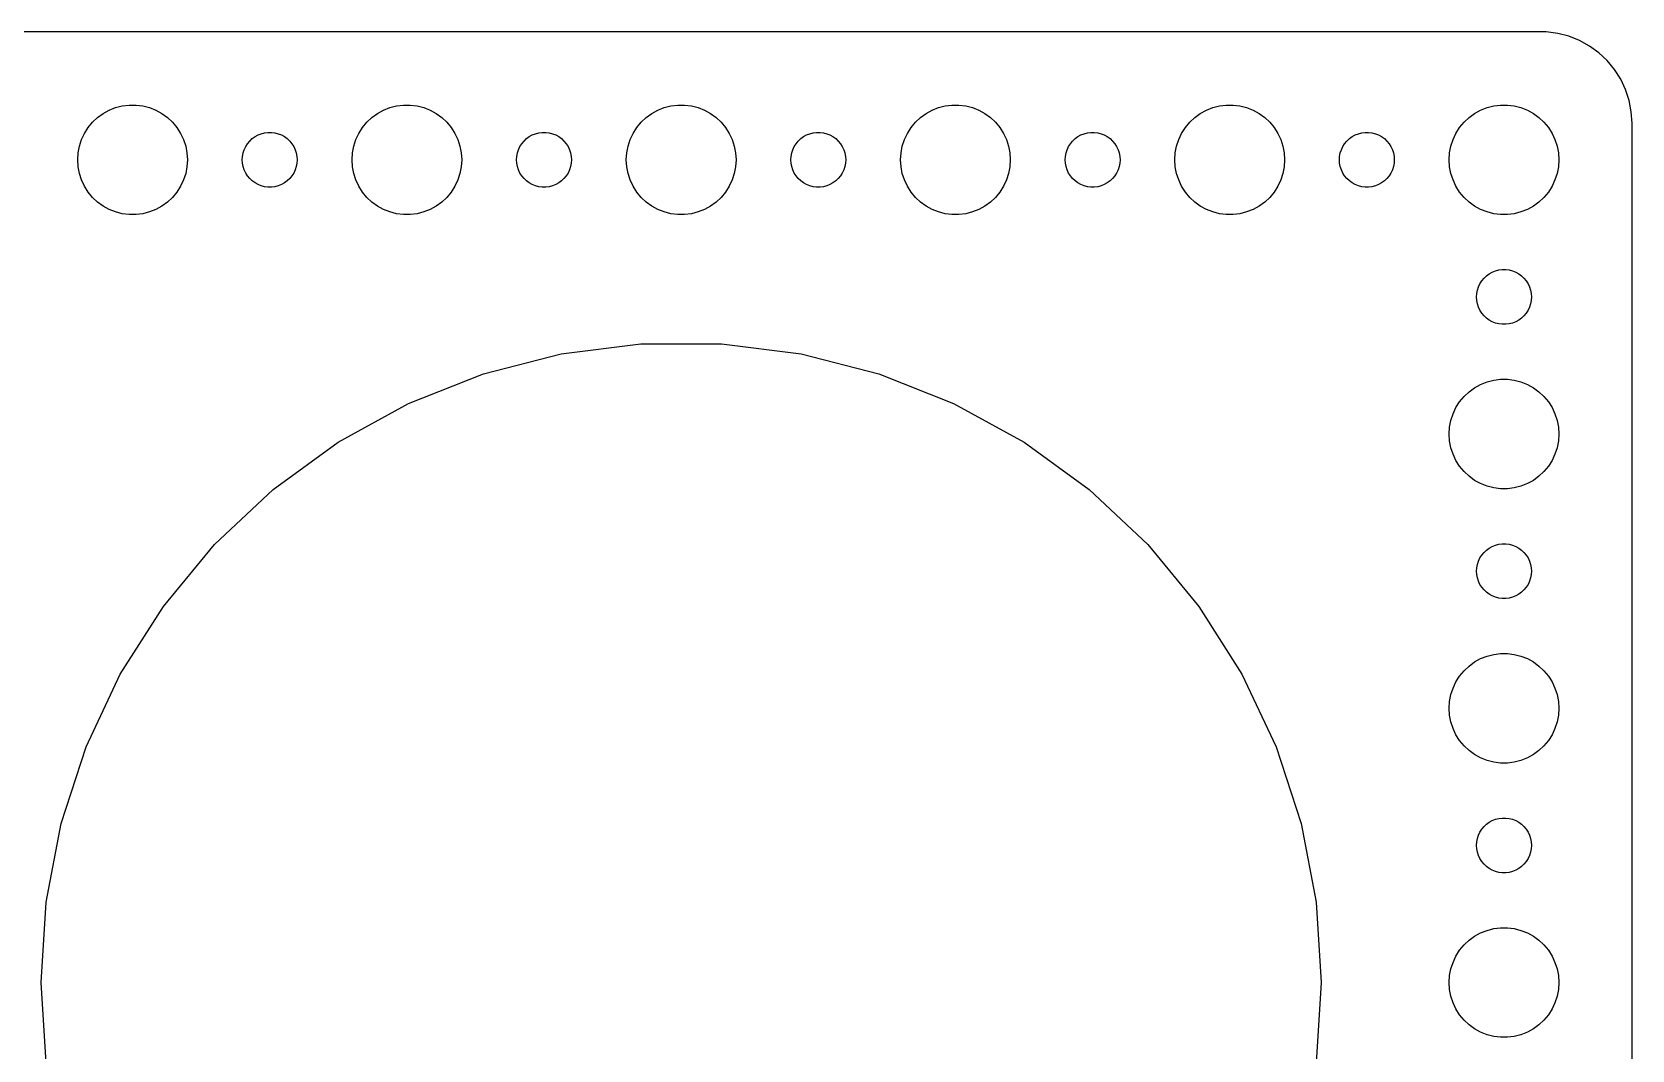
# Model space of a CAD drawing. Header units: metres. Extents: x -164 to 164, y 62 to 166.
# Drawn here: x 77 to 164.5, y 110.3 to 166 of the extents above; entities that cross this region are included whole.
import ezdxf

# ---------------------------------------------------------------- set-up
doc = ezdxf.new("R2010")
doc.units = ezdxf.units.M

msp = doc.modelspace()

# ---------------------------------------------------------------- linework, layer by layer
for p, q in [((159.814, 165.99), (-159.814, 165.99)), ((160.437, 165.911), (159.814, 165.99)), ((161.045, 165.755), (160.437, 165.911)), ((161.629, 165.524), (161.045, 165.755)), ((162.179, 165.222), (161.629, 165.524)), ((162.687, 164.853), (162.179, 165.222)), ((163.145, 164.423), (162.687, 164.853)), ((163.545, 163.939), (163.145, 164.423)), ((163.882, 163.409), (163.545, 163.939)), ((164.149, 162.841), (163.882, 163.409)), ((164.343, 162.243), (164.149, 162.841)), ((81.573, 161.853), (81.9379, 161.947)), ((81.9379, 161.947), (82.3116, 161.994)), ((82.3116, 161.994), (82.6884, 161.994)), ((82.6884, 161.994), (83.0621, 161.947)), ((83.0621, 161.947), (83.427, 161.853)), ((96.573, 161.853), (96.9379, 161.947)), ((96.9379, 161.947), (97.3116, 161.994)), ((97.3116, 161.994), (97.6884, 161.994)), ((97.6884, 161.994), (98.0621, 161.947)), ((98.0621, 161.947), (98.427, 161.853)), ((111.573, 161.853), (111.938, 161.947)), ((111.938, 161.947), (112.312, 161.994)), ((112.312, 161.994), (112.688, 161.994)), ((112.688, 161.994), (113.062, 161.947)), ((113.062, 161.947), (113.427, 161.853)), ((126.573, 161.853), (126.938, 161.947)), ((126.938, 161.947), (127.312, 161.994)), ((127.312, 161.994), (127.688, 161.994)), ((127.688, 161.994), (128.062, 161.947)), ((128.062, 161.947), (128.427, 161.853)), ((141.573, 161.853), (141.938, 161.947)), ((141.938, 161.947), (142.312, 161.994)), ((142.312, 161.994), (142.688, 161.994)), ((142.688, 161.994), (143.062, 161.947)), ((143.062, 161.947), (143.427, 161.853)), ((156.573, 161.853), (156.938, 161.947)), ((156.938, 161.947), (157.312, 161.994)), ((157.312, 161.994), (157.688, 161.994)), ((157.688, 161.994), (158.062, 161.947)), ((158.062, 161.947), (158.427, 161.853)), ((164.461, 161.627), (164.343, 162.243)), ((80.073, 160.763), (80.3131, 161.054)), ((80.3131, 161.054), (80.5877, 161.312)), ((80.5877, 161.312), (80.8925, 161.533)), ((80.8925, 161.533), (81.2227, 161.714)), ((81.2227, 161.714), (81.573, 161.853)), ((83.427, 161.853), (83.7773, 161.714)), ((83.7773, 161.714), (84.1075, 161.533)), ((84.1075, 161.533), (84.4123, 161.312)), ((84.4123, 161.312), (84.6869, 161.054)), ((84.6869, 161.054), (84.927, 160.763)), ((95.073, 160.763), (95.3131, 161.054)), ((95.3131, 161.054), (95.5877, 161.312)), ((95.5877, 161.312), (95.8925, 161.533)), ((95.8925, 161.533), (96.2227, 161.714)), ((96.2227, 161.714), (96.573, 161.853)), ((98.427, 161.853), (98.7773, 161.714)), ((98.7773, 161.714), (99.1075, 161.533)), ((99.1075, 161.533), (99.4123, 161.312)), ((99.4123, 161.312), (99.6869, 161.054)), ((99.6869, 161.054), (99.927, 160.763)), ((110.073, 160.763), (110.313, 161.054)), ((110.313, 161.054), (110.588, 161.312)), ((110.588, 161.312), (110.893, 161.533)), ((110.893, 161.533), (111.223, 161.714)), ((111.223, 161.714), (111.573, 161.853)), ((113.427, 161.853), (113.777, 161.714)), ((113.777, 161.714), (114.107, 161.533)), ((114.107, 161.533), (114.412, 161.312)), ((114.412, 161.312), (114.687, 161.054)), ((114.687, 161.054), (114.927, 160.763)), ((125.073, 160.763), (125.313, 161.054)), ((125.313, 161.054), (125.588, 161.312)), ((125.588, 161.312), (125.893, 161.533)), ((125.893, 161.533), (126.223, 161.714)), ((126.223, 161.714), (126.573, 161.853)), ((128.427, 161.853), (128.777, 161.714)), ((128.777, 161.714), (129.107, 161.533)), ((129.107, 161.533), (129.412, 161.312)), ((129.412, 161.312), (129.687, 161.054)), ((129.687, 161.054), (129.927, 160.763)), ((140.073, 160.763), (140.313, 161.054)), ((140.313, 161.054), (140.588, 161.312)), ((140.588, 161.312), (140.893, 161.533)), ((140.893, 161.533), (141.223, 161.714)), ((141.223, 161.714), (141.573, 161.853)), ((143.427, 161.853), (143.777, 161.714)), ((143.777, 161.714), (144.107, 161.533)), ((144.107, 161.533), (144.412, 161.312)), ((144.412, 161.312), (144.687, 161.054)), ((144.687, 161.054), (144.927, 160.763)), ((155.073, 160.763), (155.313, 161.054)), ((155.313, 161.054), (155.588, 161.312)), ((155.588, 161.312), (155.893, 161.533)), ((155.893, 161.533), (156.223, 161.714)), ((156.223, 161.714), (156.573, 161.853)), ((158.427, 161.853), (158.777, 161.714)), ((158.777, 161.714), (159.107, 161.533)), ((159.107, 161.533), (159.412, 161.312)), ((159.412, 161.312), (159.687, 161.054)), ((159.687, 161.054), (159.927, 160.763)), ((164.5, 161), (164.461, 161.627)), ((164.5, 67), (164.5, 161)), ((79.7107, 160.104), (79.8711, 160.445)), ((79.8711, 160.445), (80.073, 160.763)), ((84.927, 160.763), (85.1289, 160.445)), ((85.1289, 160.445), (85.2893, 160.104)), ((88.9065, 160.027), (89.0439, 160.156)), ((89.0439, 160.156), (89.1963, 160.266)), ((89.1963, 160.266), (89.3613, 160.357)), ((89.3613, 160.357), (89.5365, 160.427)), ((89.5365, 160.427), (89.7189, 160.473)), ((89.7189, 160.473), (89.9058, 160.497)), ((89.9058, 160.497), (90.0942, 160.497)), ((90.0942, 160.497), (90.2811, 160.473)), ((90.2811, 160.473), (90.4635, 160.427)), ((90.4635, 160.427), (90.6387, 160.357)), ((90.6387, 160.357), (90.8037, 160.266)), ((90.8037, 160.266), (90.9561, 160.156)), ((90.9561, 160.156), (91.0934, 160.027)), ((94.7107, 160.104), (94.8711, 160.445)), ((94.8711, 160.445), (95.073, 160.763)), ((99.927, 160.763), (100.129, 160.445)), ((100.129, 160.445), (100.289, 160.104)), ((103.907, 160.027), (104.044, 160.156)), ((104.044, 160.156), (104.196, 160.266)), ((104.196, 160.266), (104.361, 160.357)), ((104.361, 160.357), (104.536, 160.427)), ((104.536, 160.427), (104.719, 160.473)), ((104.719, 160.473), (104.906, 160.497)), ((104.906, 160.497), (105.094, 160.497)), ((105.094, 160.497), (105.281, 160.473)), ((105.281, 160.473), (105.464, 160.427)), ((105.464, 160.427), (105.639, 160.357)), ((105.639, 160.357), (105.804, 160.266)), ((105.804, 160.266), (105.956, 160.156)), ((105.956, 160.156), (106.093, 160.027)), ((109.711, 160.104), (109.871, 160.445)), ((109.871, 160.445), (110.073, 160.763)), ((114.927, 160.763), (115.129, 160.445)), ((115.129, 160.445), (115.289, 160.104)), ((118.907, 160.027), (119.044, 160.156)), ((119.044, 160.156), (119.196, 160.266)), ((119.196, 160.266), (119.361, 160.357)), ((119.361, 160.357), (119.536, 160.427)), ((119.536, 160.427), (119.719, 160.473)), ((119.719, 160.473), (119.906, 160.497)), ((119.906, 160.497), (120.094, 160.497)), ((120.094, 160.497), (120.281, 160.473)), ((120.281, 160.473), (120.464, 160.427)), ((120.464, 160.427), (120.639, 160.357)), ((120.639, 160.357), (120.804, 160.266)), ((120.804, 160.266), (120.956, 160.156)), ((120.956, 160.156), (121.093, 160.027)), ((124.711, 160.104), (124.871, 160.445)), ((124.871, 160.445), (125.073, 160.763)), ((129.927, 160.763), (130.129, 160.445)), ((130.129, 160.445), (130.289, 160.104)), ((133.907, 160.027), (134.044, 160.156)), ((134.044, 160.156), (134.196, 160.266)), ((134.196, 160.266), (134.361, 160.357)), ((134.361, 160.357), (134.536, 160.427)), ((134.536, 160.427), (134.719, 160.473)), ((134.719, 160.473), (134.906, 160.497)), ((134.906, 160.497), (135.094, 160.497)), ((135.094, 160.497), (135.281, 160.473)), ((135.281, 160.473), (135.464, 160.427)), ((135.464, 160.427), (135.639, 160.357)), ((135.639, 160.357), (135.804, 160.266)), ((135.804, 160.266), (135.956, 160.156)), ((135.956, 160.156), (136.093, 160.027)), ((139.711, 160.104), (139.871, 160.445)), ((139.871, 160.445), (140.073, 160.763)), ((144.927, 160.763), (145.129, 160.445)), ((145.129, 160.445), (145.289, 160.104)), ((148.907, 160.027), (149.044, 160.156)), ((149.044, 160.156), (149.196, 160.266)), ((149.196, 160.266), (149.361, 160.357)), ((149.361, 160.357), (149.536, 160.427)), ((149.536, 160.427), (149.719, 160.473)), ((149.719, 160.473), (149.906, 160.497)), ((149.906, 160.497), (150.094, 160.497)), ((150.094, 160.497), (150.281, 160.473)), ((150.281, 160.473), (150.464, 160.427)), ((150.464, 160.427), (150.639, 160.357)), ((150.639, 160.357), (150.804, 160.266)), ((150.804, 160.266), (150.956, 160.156)), ((150.956, 160.156), (151.093, 160.027)), ((154.711, 160.104), (154.871, 160.445)), ((154.871, 160.445), (155.073, 160.763)), ((159.927, 160.763), (160.129, 160.445)), ((160.129, 160.445), (160.289, 160.104)), ((79.5, 159), (79.5237, 159.376)), ((79.5237, 159.376), (79.5943, 159.746)), ((79.5943, 159.746), (79.7107, 160.104)), ((85.2893, 160.104), (85.4057, 159.746)), ((85.4057, 159.746), (85.4763, 159.376)), ((85.4763, 159.376), (85.5, 159)), ((88.5118, 159.188), (88.5471, 159.373)), ((88.5471, 159.373), (88.6053, 159.552)), ((88.6053, 159.552), (88.6855, 159.723)), ((88.6855, 159.723), (88.7865, 159.882)), ((88.7865, 159.882), (88.9065, 160.027)), ((91.0934, 160.027), (91.2135, 159.882)), ((91.2135, 159.882), (91.3145, 159.723)), ((91.3145, 159.723), (91.3947, 159.552)), ((91.3947, 159.552), (91.4529, 159.373)), ((91.4529, 159.373), (91.4882, 159.188)), ((94.5, 159), (94.5237, 159.376)), ((94.5237, 159.376), (94.5943, 159.746)), ((94.5943, 159.746), (94.7107, 160.104)), ((100.289, 160.104), (100.406, 159.746)), ((100.406, 159.746), (100.476, 159.376)), ((100.476, 159.376), (100.5, 159)), ((103.512, 159.188), (103.547, 159.373)), ((103.547, 159.373), (103.605, 159.552)), ((103.605, 159.552), (103.686, 159.723)), ((103.686, 159.723), (103.786, 159.882)), ((103.786, 159.882), (103.907, 160.027)), ((106.093, 160.027), (106.214, 159.882)), ((106.214, 159.882), (106.314, 159.723)), ((106.314, 159.723), (106.395, 159.552)), ((106.395, 159.552), (106.453, 159.373)), ((106.453, 159.373), (106.488, 159.188)), ((109.5, 159), (109.524, 159.376)), ((109.524, 159.376), (109.594, 159.746)), ((109.594, 159.746), (109.711, 160.104)), ((115.289, 160.104), (115.406, 159.746)), ((115.406, 159.746), (115.476, 159.376)), ((115.476, 159.376), (115.5, 159)), ((118.512, 159.188), (118.547, 159.373)), ((118.547, 159.373), (118.605, 159.552)), ((118.605, 159.552), (118.686, 159.723)), ((118.686, 159.723), (118.786, 159.882)), ((118.786, 159.882), (118.907, 160.027)), ((121.093, 160.027), (121.214, 159.882)), ((121.214, 159.882), (121.314, 159.723)), ((121.314, 159.723), (121.395, 159.552)), ((121.395, 159.552), (121.453, 159.373)), ((121.453, 159.373), (121.488, 159.188)), ((124.5, 159), (124.524, 159.376)), ((124.524, 159.376), (124.594, 159.746)), ((124.594, 159.746), (124.711, 160.104)), ((130.289, 160.104), (130.406, 159.746)), ((130.406, 159.746), (130.476, 159.376)), ((130.476, 159.376), (130.5, 159)), ((133.512, 159.188), (133.547, 159.373)), ((133.547, 159.373), (133.605, 159.552)), ((133.605, 159.552), (133.686, 159.723)), ((133.686, 159.723), (133.786, 159.882)), ((133.786, 159.882), (133.907, 160.027)), ((136.093, 160.027), (136.214, 159.882)), ((136.214, 159.882), (136.314, 159.723)), ((136.314, 159.723), (136.395, 159.552)), ((136.395, 159.552), (136.453, 159.373)), ((136.453, 159.373), (136.488, 159.188)), ((139.5, 159), (139.524, 159.376)), ((139.524, 159.376), (139.594, 159.746)), ((139.594, 159.746), (139.711, 160.104)), ((145.289, 160.104), (145.406, 159.746)), ((145.406, 159.746), (145.476, 159.376)), ((145.476, 159.376), (145.5, 159)), ((148.512, 159.188), (148.547, 159.373)), ((148.547, 159.373), (148.605, 159.552)), ((148.605, 159.552), (148.686, 159.723)), ((148.686, 159.723), (148.786, 159.882)), ((148.786, 159.882), (148.907, 160.027)), ((151.093, 160.027), (151.214, 159.882)), ((151.214, 159.882), (151.314, 159.723)), ((151.314, 159.723), (151.395, 159.552)), ((151.395, 159.552), (151.453, 159.373)), ((151.453, 159.373), (151.488, 159.188)), ((154.5, 159), (154.524, 159.376)), ((154.524, 159.376), (154.594, 159.746)), ((154.594, 159.746), (154.711, 160.104)), ((160.289, 160.104), (160.406, 159.746)), ((160.406, 159.746), (160.476, 159.376)), ((160.476, 159.376), (160.5, 159)), ((79.5237, 158.624), (79.5, 159)), ((79.5943, 158.254), (79.5237, 158.624)), ((85.4763, 158.624), (85.4057, 158.254)), ((85.5, 159), (85.4763, 158.624)), ((88.5, 159), (88.5118, 159.188)), ((88.5118, 158.812), (88.5, 159)), ((88.5471, 158.627), (88.5118, 158.812)), ((88.6053, 158.448), (88.5471, 158.627)), ((88.6855, 158.277), (88.6053, 158.448)), ((91.3947, 158.448), (91.3145, 158.277)), ((91.4529, 158.627), (91.3947, 158.448)), ((91.4882, 158.812), (91.4529, 158.627)), ((91.4882, 159.188), (91.5, 159)), ((91.5, 159), (91.4882, 158.812)), ((94.5237, 158.624), (94.5, 159)), ((94.5943, 158.254), (94.5237, 158.624)), ((100.476, 158.624), (100.406, 158.254)), ((100.5, 159), (100.476, 158.624)), ((103.5, 159), (103.512, 159.188)), ((103.512, 158.812), (103.5, 159)), ((103.547, 158.627), (103.512, 158.812)), ((103.605, 158.448), (103.547, 158.627)), ((103.686, 158.277), (103.605, 158.448)), ((106.395, 158.448), (106.314, 158.277)), ((106.453, 158.627), (106.395, 158.448)), ((106.488, 158.812), (106.453, 158.627)), ((106.488, 159.188), (106.5, 159)), ((106.5, 159), (106.488, 158.812)), ((109.524, 158.624), (109.5, 159)), ((109.594, 158.254), (109.524, 158.624)), ((115.476, 158.624), (115.406, 158.254)), ((115.5, 159), (115.476, 158.624)), ((118.5, 159), (118.512, 159.188)), ((118.512, 158.812), (118.5, 159)), ((118.547, 158.627), (118.512, 158.812)), ((118.605, 158.448), (118.547, 158.627)), ((118.686, 158.277), (118.605, 158.448)), ((121.395, 158.448), (121.314, 158.277)), ((121.453, 158.627), (121.395, 158.448)), ((121.488, 158.812), (121.453, 158.627)), ((121.488, 159.188), (121.5, 159)), ((121.5, 159), (121.488, 158.812)), ((124.524, 158.624), (124.5, 159)), ((124.594, 158.254), (124.524, 158.624)), ((130.476, 158.624), (130.406, 158.254)), ((130.5, 159), (130.476, 158.624)), ((133.5, 159), (133.512, 159.188)), ((133.512, 158.812), (133.5, 159)), ((133.547, 158.627), (133.512, 158.812)), ((133.605, 158.448), (133.547, 158.627)), ((133.686, 158.277), (133.605, 158.448)), ((136.395, 158.448), (136.314, 158.277)), ((136.453, 158.627), (136.395, 158.448)), ((136.488, 158.812), (136.453, 158.627)), ((136.488, 159.188), (136.5, 159)), ((136.5, 159), (136.488, 158.812)), ((139.524, 158.624), (139.5, 159)), ((139.594, 158.254), (139.524, 158.624)), ((145.476, 158.624), (145.406, 158.254)), ((145.5, 159), (145.476, 158.624)), ((148.5, 159), (148.512, 159.188)), ((148.512, 158.812), (148.5, 159)), ((148.547, 158.627), (148.512, 158.812)), ((148.605, 158.448), (148.547, 158.627)), ((148.686, 158.277), (148.605, 158.448)), ((151.395, 158.448), (151.314, 158.277)), ((151.453, 158.627), (151.395, 158.448)), ((151.488, 158.812), (151.453, 158.627)), ((151.488, 159.188), (151.5, 159)), ((151.5, 159), (151.488, 158.812)), ((154.524, 158.624), (154.5, 159)), ((154.594, 158.254), (154.524, 158.624)), ((160.476, 158.624), (160.406, 158.254)), ((160.5, 159), (160.476, 158.624)), ((79.7107, 157.896), (79.5943, 158.254)), ((79.8711, 157.555), (79.7107, 157.896)), ((80.073, 157.237), (79.8711, 157.555)), ((85.1289, 157.555), (84.927, 157.237)), ((85.2893, 157.896), (85.1289, 157.555)), ((85.4057, 158.254), (85.2893, 157.896)), ((88.7865, 158.118), (88.6855, 158.277)), ((88.9065, 157.973), (88.7865, 158.118)), ((89.0439, 157.844), (88.9065, 157.973)), ((89.1963, 157.734), (89.0439, 157.844)), ((89.3613, 157.643), (89.1963, 157.734)), ((89.5365, 157.573), (89.3613, 157.643)), ((89.7189, 157.527), (89.5365, 157.573)), ((89.9058, 157.503), (89.7189, 157.527)), ((90.0942, 157.503), (89.9058, 157.503)), ((90.2811, 157.527), (90.0942, 157.503)), ((90.4635, 157.573), (90.2811, 157.527)), ((90.6387, 157.643), (90.4635, 157.573)), ((90.8037, 157.734), (90.6387, 157.643)), ((90.9561, 157.844), (90.8037, 157.734)), ((91.0934, 157.973), (90.9561, 157.844)), ((91.2135, 158.118), (91.0934, 157.973)), ((91.3145, 158.277), (91.2135, 158.118)), ((94.7107, 157.896), (94.5943, 158.254)), ((94.8711, 157.555), (94.7107, 157.896)), ((95.073, 157.237), (94.8711, 157.555)), ((100.129, 157.555), (99.927, 157.237)), ((100.289, 157.896), (100.129, 157.555)), ((100.406, 158.254), (100.289, 157.896)), ((103.786, 158.118), (103.686, 158.277)), ((103.907, 157.973), (103.786, 158.118)), ((104.044, 157.844), (103.907, 157.973)), ((104.196, 157.734), (104.044, 157.844)), ((104.361, 157.643), (104.196, 157.734)), ((104.536, 157.573), (104.361, 157.643)), ((104.719, 157.527), (104.536, 157.573)), ((104.906, 157.503), (104.719, 157.527)), ((105.094, 157.503), (104.906, 157.503)), ((105.281, 157.527), (105.094, 157.503)), ((105.464, 157.573), (105.281, 157.527)), ((105.639, 157.643), (105.464, 157.573)), ((105.804, 157.734), (105.639, 157.643)), ((105.956, 157.844), (105.804, 157.734)), ((106.093, 157.973), (105.956, 157.844)), ((106.214, 158.118), (106.093, 157.973)), ((106.314, 158.277), (106.214, 158.118)), ((109.711, 157.896), (109.594, 158.254)), ((109.871, 157.555), (109.711, 157.896)), ((110.073, 157.237), (109.871, 157.555)), ((115.129, 157.555), (114.927, 157.237)), ((115.289, 157.896), (115.129, 157.555)), ((115.406, 158.254), (115.289, 157.896)), ((118.786, 158.118), (118.686, 158.277)), ((118.907, 157.973), (118.786, 158.118)), ((119.044, 157.844), (118.907, 157.973)), ((119.196, 157.734), (119.044, 157.844)), ((119.361, 157.643), (119.196, 157.734)), ((119.536, 157.573), (119.361, 157.643)), ((119.719, 157.527), (119.536, 157.573)), ((119.906, 157.503), (119.719, 157.527)), ((120.094, 157.503), (119.906, 157.503)), ((120.281, 157.527), (120.094, 157.503)), ((120.464, 157.573), (120.281, 157.527)), ((120.639, 157.643), (120.464, 157.573)), ((120.804, 157.734), (120.639, 157.643)), ((120.956, 157.844), (120.804, 157.734)), ((121.093, 157.973), (120.956, 157.844)), ((121.214, 158.118), (121.093, 157.973)), ((121.314, 158.277), (121.214, 158.118)), ((124.711, 157.896), (124.594, 158.254)), ((124.871, 157.555), (124.711, 157.896)), ((125.073, 157.237), (124.871, 157.555)), ((130.129, 157.555), (129.927, 157.237)), ((130.289, 157.896), (130.129, 157.555)), ((130.406, 158.254), (130.289, 157.896)), ((133.786, 158.118), (133.686, 158.277)), ((133.907, 157.973), (133.786, 158.118)), ((134.044, 157.844), (133.907, 157.973)), ((134.196, 157.734), (134.044, 157.844)), ((134.361, 157.643), (134.196, 157.734)), ((134.536, 157.573), (134.361, 157.643)), ((134.719, 157.527), (134.536, 157.573)), ((134.906, 157.503), (134.719, 157.527)), ((135.094, 157.503), (134.906, 157.503)), ((135.281, 157.527), (135.094, 157.503)), ((135.464, 157.573), (135.281, 157.527)), ((135.639, 157.643), (135.464, 157.573)), ((135.804, 157.734), (135.639, 157.643)), ((135.956, 157.844), (135.804, 157.734)), ((136.093, 157.973), (135.956, 157.844)), ((136.214, 158.118), (136.093, 157.973)), ((136.314, 158.277), (136.214, 158.118)), ((139.711, 157.896), (139.594, 158.254)), ((139.871, 157.555), (139.711, 157.896)), ((140.073, 157.237), (139.871, 157.555)), ((145.129, 157.555), (144.927, 157.237)), ((145.289, 157.896), (145.129, 157.555)), ((145.406, 158.254), (145.289, 157.896)), ((148.786, 158.118), (148.686, 158.277)), ((148.907, 157.973), (148.786, 158.118)), ((149.044, 157.844), (148.907, 157.973)), ((149.196, 157.734), (149.044, 157.844)), ((149.361, 157.643), (149.196, 157.734)), ((149.536, 157.573), (149.361, 157.643)), ((149.719, 157.527), (149.536, 157.573)), ((149.906, 157.503), (149.719, 157.527)), ((150.094, 157.503), (149.906, 157.503)), ((150.281, 157.527), (150.094, 157.503)), ((150.464, 157.573), (150.281, 157.527)), ((150.639, 157.643), (150.464, 157.573)), ((150.804, 157.734), (150.639, 157.643)), ((150.956, 157.844), (150.804, 157.734)), ((151.093, 157.973), (150.956, 157.844)), ((151.214, 158.118), (151.093, 157.973)), ((151.314, 158.277), (151.214, 158.118)), ((154.711, 157.896), (154.594, 158.254)), ((154.871, 157.555), (154.711, 157.896)), ((155.073, 157.237), (154.871, 157.555)), ((160.129, 157.555), (159.927, 157.237)), ((160.289, 157.896), (160.129, 157.555)), ((160.406, 158.254), (160.289, 157.896)), ((80.3131, 156.946), (80.073, 157.237)), ((80.5877, 156.688), (80.3131, 156.946)), ((80.8925, 156.467), (80.5877, 156.688)), ((84.4123, 156.688), (84.1075, 156.467)), ((84.6869, 156.946), (84.4123, 156.688)), ((84.927, 157.237), (84.6869, 156.946)), ((95.3131, 156.946), (95.073, 157.237)), ((95.5877, 156.688), (95.3131, 156.946)), ((95.8925, 156.467), (95.5877, 156.688)), ((99.4123, 156.688), (99.1075, 156.467)), ((99.6869, 156.946), (99.4123, 156.688)), ((99.927, 157.237), (99.6869, 156.946)), ((110.313, 156.946), (110.073, 157.237)), ((110.588, 156.688), (110.313, 156.946)), ((110.893, 156.467), (110.588, 156.688)), ((114.412, 156.688), (114.107, 156.467)), ((114.687, 156.946), (114.412, 156.688)), ((114.927, 157.237), (114.687, 156.946)), ((125.313, 156.946), (125.073, 157.237)), ((125.588, 156.688), (125.313, 156.946)), ((125.893, 156.467), (125.588, 156.688)), ((129.412, 156.688), (129.107, 156.467)), ((129.687, 156.946), (129.412, 156.688)), ((129.927, 157.237), (129.687, 156.946)), ((140.313, 156.946), (140.073, 157.237)), ((140.588, 156.688), (140.313, 156.946)), ((140.893, 156.467), (140.588, 156.688)), ((144.412, 156.688), (144.107, 156.467)), ((144.687, 156.946), (144.412, 156.688)), ((144.927, 157.237), (144.687, 156.946)), ((155.313, 156.946), (155.073, 157.237)), ((155.588, 156.688), (155.313, 156.946)), ((155.893, 156.467), (155.588, 156.688)), ((159.412, 156.688), (159.107, 156.467)), ((159.687, 156.946), (159.412, 156.688)), ((159.927, 157.237), (159.687, 156.946)), ((81.2227, 156.286), (80.8925, 156.467)), ((81.573, 156.147), (81.2227, 156.286)), ((81.9379, 156.053), (81.573, 156.147)), ((82.3116, 156.006), (81.9379, 156.053)), ((82.6884, 156.006), (82.3116, 156.006)), ((83.0621, 156.053), (82.6884, 156.006)), ((83.427, 156.147), (83.0621, 156.053)), ((83.7773, 156.286), (83.427, 156.147)), ((84.1075, 156.467), (83.7773, 156.286)), ((96.2227, 156.286), (95.8925, 156.467)), ((96.573, 156.147), (96.2227, 156.286)), ((96.9379, 156.053), (96.573, 156.147)), ((97.3116, 156.006), (96.9379, 156.053)), ((97.6884, 156.006), (97.3116, 156.006)), ((98.0621, 156.053), (97.6884, 156.006)), ((98.427, 156.147), (98.0621, 156.053)), ((98.7773, 156.286), (98.427, 156.147)), ((99.1075, 156.467), (98.7773, 156.286)), ((111.223, 156.286), (110.893, 156.467)), ((111.573, 156.147), (111.223, 156.286)), ((111.938, 156.053), (111.573, 156.147)), ((112.312, 156.006), (111.938, 156.053)), ((112.688, 156.006), (112.312, 156.006)), ((113.062, 156.053), (112.688, 156.006)), ((113.427, 156.147), (113.062, 156.053)), ((113.777, 156.286), (113.427, 156.147)), ((114.107, 156.467), (113.777, 156.286)), ((126.223, 156.286), (125.893, 156.467)), ((126.573, 156.147), (126.223, 156.286)), ((126.938, 156.053), (126.573, 156.147)), ((127.312, 156.006), (126.938, 156.053)), ((127.688, 156.006), (127.312, 156.006)), ((128.062, 156.053), (127.688, 156.006)), ((128.427, 156.147), (128.062, 156.053)), ((128.777, 156.286), (128.427, 156.147)), ((129.107, 156.467), (128.777, 156.286)), ((141.223, 156.286), (140.893, 156.467)), ((141.573, 156.147), (141.223, 156.286)), ((141.938, 156.053), (141.573, 156.147)), ((142.312, 156.006), (141.938, 156.053)), ((142.688, 156.006), (142.312, 156.006)), ((143.062, 156.053), (142.688, 156.006)), ((143.427, 156.147), (143.062, 156.053)), ((143.777, 156.286), (143.427, 156.147)), ((144.107, 156.467), (143.777, 156.286)), ((156.223, 156.286), (155.893, 156.467)), ((156.573, 156.147), (156.223, 156.286)), ((156.938, 156.053), (156.573, 156.147)), ((157.312, 156.006), (156.938, 156.053)), ((157.688, 156.006), (157.312, 156.006)), ((158.062, 156.053), (157.688, 156.006)), ((158.427, 156.147), (158.062, 156.053)), ((158.777, 156.286), (158.427, 156.147)), ((159.107, 156.467), (158.777, 156.286)), ((156.186, 152.223), (156.286, 152.382)), ((156.286, 152.382), (156.407, 152.527)), ((156.407, 152.527), (156.544, 152.656)), ((156.544, 152.656), (156.696, 152.766)), ((156.696, 152.766), (156.861, 152.857)), ((156.861, 152.857), (157.036, 152.927)), ((157.036, 152.927), (157.219, 152.973)), ((157.219, 152.973), (157.406, 152.997)), ((157.406, 152.997), (157.594, 152.997)), ((157.594, 152.997), (157.781, 152.973)), ((157.781, 152.973), (157.964, 152.927)), ((157.964, 152.927), (158.139, 152.857)), ((158.139, 152.857), (158.304, 152.766)), ((158.304, 152.766), (158.456, 152.656)), ((158.456, 152.656), (158.593, 152.527)), ((158.593, 152.527), (158.714, 152.382)), ((158.714, 152.382), (158.814, 152.223)), ((156, 151.5), (156.012, 151.688)), ((156.012, 151.312), (156, 151.5)), ((156.012, 151.688), (156.047, 151.873)), ((156.047, 151.873), (156.105, 152.052)), ((156.105, 152.052), (156.186, 152.223)), ((158.814, 152.223), (158.895, 152.052)), ((158.895, 152.052), (158.953, 151.873)), ((158.953, 151.873), (158.988, 151.688)), ((158.988, 151.688), (159, 151.5)), ((159, 151.5), (158.988, 151.312)), ((156.047, 151.127), (156.012, 151.312)), ((156.105, 150.948), (156.047, 151.127)), ((156.186, 150.777), (156.105, 150.948)), ((156.286, 150.618), (156.186, 150.777)), ((156.407, 150.473), (156.286, 150.618)), ((158.714, 150.618), (158.593, 150.473)), ((158.814, 150.777), (158.714, 150.618)), ((158.895, 150.948), (158.814, 150.777)), ((158.953, 151.127), (158.895, 150.948)), ((158.988, 151.312), (158.953, 151.127)), ((156.544, 150.344), (156.407, 150.473)), ((156.696, 150.234), (156.544, 150.344)), ((156.861, 150.143), (156.696, 150.234)), ((157.036, 150.073), (156.861, 150.143)), ((157.219, 150.027), (157.036, 150.073)), ((157.406, 150.003), (157.219, 150.027)), ((157.594, 150.003), (157.406, 150.003)), ((157.781, 150.027), (157.594, 150.003)), ((157.964, 150.073), (157.781, 150.027)), ((158.139, 150.143), (157.964, 150.073)), ((158.304, 150.234), (158.139, 150.143)), ((158.456, 150.344), (158.304, 150.234)), ((158.593, 150.473), (158.456, 150.344)), ((105.942, 148.38), (110.302, 148.931)), ((110.302, 148.931), (114.698, 148.931)), ((114.698, 148.931), (119.058, 148.38)), ((101.684, 147.287), (105.942, 148.38)), ((119.058, 148.38), (123.316, 147.287)), ((97.5977, 145.669), (101.684, 147.287)), ((123.316, 147.287), (127.402, 145.669)), ((155.313, 146.054), (155.588, 146.312)), ((155.588, 146.312), (155.893, 146.533)), ((155.893, 146.533), (156.223, 146.714)), ((156.223, 146.714), (156.573, 146.853)), ((156.573, 146.853), (156.938, 146.947)), ((156.938, 146.947), (157.312, 146.994)), ((157.312, 146.994), (157.688, 146.994)), ((157.688, 146.994), (158.062, 146.947)), ((158.062, 146.947), (158.427, 146.853)), ((158.427, 146.853), (158.777, 146.714)), ((158.777, 146.714), (159.107, 146.533)), ((159.107, 146.533), (159.412, 146.312)), ((159.412, 146.312), (159.687, 146.054)), ((93.7461, 143.551), (97.5977, 145.669)), ((127.402, 145.669), (131.254, 143.551)), ((154.711, 145.104), (154.871, 145.445)), ((154.871, 145.445), (155.073, 145.763)), ((155.073, 145.763), (155.313, 146.054)), ((159.687, 146.054), (159.927, 145.763)), ((159.927, 145.763), (160.129, 145.445)), ((160.129, 145.445), (160.289, 145.104)), ((154.5, 144), (154.524, 144.376)), ((154.524, 144.376), (154.594, 144.746)), ((154.594, 144.746), (154.711, 145.104)), ((160.289, 145.104), (160.406, 144.746)), ((160.406, 144.746), (160.476, 144.376)), ((160.476, 144.376), (160.5, 144)), ((90.1902, 140.968), (93.7461, 143.551)), ((131.254, 143.551), (134.81, 140.968)), ((154.524, 143.624), (154.5, 144)), ((154.594, 143.254), (154.524, 143.624)), ((160.476, 143.624), (160.406, 143.254)), ((160.5, 144), (160.476, 143.624)), ((154.711, 142.896), (154.594, 143.254)), ((154.871, 142.555), (154.711, 142.896)), ((160.289, 142.896), (160.129, 142.555)), ((160.406, 143.254), (160.289, 142.896)), ((155.073, 142.237), (154.871, 142.555)), ((155.313, 141.946), (155.073, 142.237)), ((155.588, 141.688), (155.313, 141.946)), ((159.687, 141.946), (159.412, 141.688)), ((159.927, 142.237), (159.687, 141.946)), ((160.129, 142.555), (159.927, 142.237)), ((86.9861, 137.959), (90.1902, 140.968)), ((134.81, 140.968), (138.014, 137.959)), ((155.893, 141.467), (155.588, 141.688)), ((156.223, 141.286), (155.893, 141.467)), ((156.573, 141.147), (156.223, 141.286)), ((156.938, 141.053), (156.573, 141.147)), ((157.312, 141.006), (156.938, 141.053)), ((157.688, 141.006), (157.312, 141.006)), ((158.062, 141.053), (157.688, 141.006)), ((158.427, 141.147), (158.062, 141.053)), ((158.777, 141.286), (158.427, 141.147)), ((159.107, 141.467), (158.777, 141.286)), ((159.412, 141.688), (159.107, 141.467)), ((84.1844, 134.572), (86.9861, 137.959)), ((138.014, 137.959), (140.816, 134.572)), ((156.186, 137.223), (156.286, 137.382)), ((156.286, 137.382), (156.407, 137.527)), ((156.407, 137.527), (156.544, 137.656)), ((156.544, 137.656), (156.696, 137.766)), ((156.696, 137.766), (156.861, 137.857)), ((156.861, 137.857), (157.036, 137.927)), ((157.036, 137.927), (157.219, 137.973)), ((157.219, 137.973), (157.406, 137.997)), ((157.406, 137.997), (157.594, 137.997)), ((157.594, 137.997), (157.781, 137.973)), ((157.781, 137.973), (157.964, 137.927)), ((157.964, 137.927), (158.139, 137.857)), ((158.139, 137.857), (158.304, 137.766)), ((158.304, 137.766), (158.456, 137.656)), ((158.456, 137.656), (158.593, 137.527)), ((158.593, 137.527), (158.714, 137.382)), ((158.714, 137.382), (158.814, 137.223)), ((156, 136.5), (156.012, 136.688)), ((156.012, 136.312), (156, 136.5)), ((156.012, 136.688), (156.047, 136.873)), ((156.047, 136.873), (156.105, 137.052)), ((156.105, 137.052), (156.186, 137.223)), ((158.814, 137.223), (158.895, 137.052)), ((158.895, 137.052), (158.953, 136.873)), ((158.953, 136.873), (158.988, 136.688)), ((158.988, 136.688), (159, 136.5)), ((159, 136.5), (158.988, 136.312)), ((156.047, 136.127), (156.012, 136.312)), ((156.105, 135.948), (156.047, 136.127)), ((156.186, 135.777), (156.105, 135.948)), ((156.286, 135.618), (156.186, 135.777)), ((158.814, 135.777), (158.714, 135.618)), ((158.895, 135.948), (158.814, 135.777)), ((158.953, 136.127), (158.895, 135.948)), ((158.988, 136.312), (158.953, 136.127)), ((156.407, 135.473), (156.286, 135.618)), ((156.544, 135.344), (156.407, 135.473)), ((156.696, 135.234), (156.544, 135.344)), ((156.861, 135.143), (156.696, 135.234)), ((157.036, 135.073), (156.861, 135.143)), ((157.219, 135.027), (157.036, 135.073)), ((157.406, 135.003), (157.219, 135.027)), ((157.594, 135.003), (157.406, 135.003)), ((157.781, 135.027), (157.594, 135.003)), ((157.964, 135.073), (157.781, 135.027)), ((158.139, 135.143), (157.964, 135.073)), ((158.304, 135.234), (158.139, 135.143)), ((158.456, 135.344), (158.304, 135.234)), ((158.593, 135.473), (158.456, 135.344)), ((158.714, 135.618), (158.593, 135.473)), ((81.8293, 130.861), (84.1844, 134.572)), ((140.816, 134.572), (143.171, 130.861)), ((155.313, 131.054), (155.588, 131.312)), ((155.588, 131.312), (155.893, 131.533)), ((155.893, 131.533), (156.223, 131.714)), ((156.223, 131.714), (156.573, 131.853)), ((156.573, 131.853), (156.938, 131.947)), ((156.938, 131.947), (157.312, 131.994)), ((157.312, 131.994), (157.688, 131.994)), ((157.688, 131.994), (158.062, 131.947)), ((158.062, 131.947), (158.427, 131.853)), ((158.427, 131.853), (158.777, 131.714)), ((158.777, 131.714), (159.107, 131.533)), ((159.107, 131.533), (159.412, 131.312)), ((159.412, 131.312), (159.687, 131.054)), ((79.9578, 126.884), (81.8293, 130.861)), ((143.171, 130.861), (145.042, 126.884)), ((154.711, 130.104), (154.871, 130.445)), ((154.871, 130.445), (155.073, 130.763)), ((155.073, 130.763), (155.313, 131.054)), ((159.687, 131.054), (159.927, 130.763)), ((159.927, 130.763), (160.129, 130.445)), ((160.129, 130.445), (160.289, 130.104)), ((154.524, 129.376), (154.594, 129.746)), ((154.594, 129.746), (154.711, 130.104)), ((160.289, 130.104), (160.406, 129.746)), ((160.406, 129.746), (160.476, 129.376)), ((154.5, 129), (154.524, 129.376)), ((154.524, 128.624), (154.5, 129)), ((160.476, 129.376), (160.5, 129)), ((160.5, 129), (160.476, 128.624)), ((154.594, 128.254), (154.524, 128.624)), ((154.711, 127.896), (154.594, 128.254)), ((154.871, 127.555), (154.711, 127.896)), ((160.289, 127.896), (160.129, 127.555)), ((160.406, 128.254), (160.289, 127.896)), ((160.476, 128.624), (160.406, 128.254)), ((78.5996, 122.704), (79.9578, 126.884)), ((145.042, 126.884), (146.4, 122.704)), ((155.073, 127.237), (154.871, 127.555)), ((155.313, 126.946), (155.073, 127.237)), ((155.588, 126.688), (155.313, 126.946)), ((159.687, 126.946), (159.412, 126.688)), ((159.927, 127.237), (159.687, 126.946)), ((160.129, 127.555), (159.927, 127.237)), ((155.893, 126.467), (155.588, 126.688)), ((156.223, 126.286), (155.893, 126.467)), ((156.573, 126.147), (156.223, 126.286)), ((156.938, 126.053), (156.573, 126.147)), ((157.312, 126.006), (156.938, 126.053)), ((157.688, 126.006), (157.312, 126.006)), ((158.062, 126.053), (157.688, 126.006)), ((158.427, 126.147), (158.062, 126.053)), ((158.777, 126.286), (158.427, 126.147)), ((159.107, 126.467), (158.777, 126.286)), ((159.412, 126.688), (159.107, 126.467)), ((77.776, 118.387), (78.5996, 122.704)), ((146.4, 122.704), (147.224, 118.387)), ((156.286, 122.382), (156.407, 122.527)), ((156.407, 122.527), (156.544, 122.656)), ((156.544, 122.656), (156.696, 122.766)), ((156.696, 122.766), (156.861, 122.857)), ((156.861, 122.857), (157.036, 122.927)), ((157.036, 122.927), (157.219, 122.973)), ((157.219, 122.973), (157.406, 122.997)), ((157.406, 122.997), (157.594, 122.997)), ((157.594, 122.997), (157.781, 122.973)), ((157.781, 122.973), (157.964, 122.927)), ((157.964, 122.927), (158.139, 122.857)), ((158.139, 122.857), (158.304, 122.766)), ((158.304, 122.766), (158.456, 122.656)), ((158.456, 122.656), (158.593, 122.527)), ((158.593, 122.527), (158.714, 122.382)), ((156, 121.5), (156.012, 121.688)), ((156.012, 121.688), (156.047, 121.873)), ((156.047, 121.873), (156.105, 122.052)), ((156.105, 122.052), (156.186, 122.223)), ((156.186, 122.223), (156.286, 122.382)), ((158.714, 122.382), (158.814, 122.223)), ((158.814, 122.223), (158.895, 122.052)), ((158.895, 122.052), (158.953, 121.873)), ((158.953, 121.873), (158.988, 121.688)), ((158.988, 121.688), (159, 121.5)), ((156.012, 121.312), (156, 121.5)), ((156.047, 121.127), (156.012, 121.312)), ((156.105, 120.948), (156.047, 121.127)), ((156.186, 120.777), (156.105, 120.948)), ((156.286, 120.618), (156.186, 120.777)), ((158.814, 120.777), (158.714, 120.618)), ((158.895, 120.948), (158.814, 120.777)), ((158.953, 121.127), (158.895, 120.948)), ((158.988, 121.312), (158.953, 121.127)), ((159, 121.5), (158.988, 121.312)), ((156.407, 120.473), (156.286, 120.618)), ((156.544, 120.344), (156.407, 120.473)), ((156.696, 120.234), (156.544, 120.344)), ((156.861, 120.143), (156.696, 120.234)), ((157.036, 120.073), (156.861, 120.143)), ((157.219, 120.027), (157.036, 120.073)), ((157.406, 120.003), (157.219, 120.027)), ((157.594, 120.003), (157.406, 120.003)), ((157.781, 120.027), (157.594, 120.003)), ((157.964, 120.073), (157.781, 120.027)), ((158.139, 120.143), (157.964, 120.073)), ((158.304, 120.234), (158.139, 120.143)), ((158.456, 120.344), (158.304, 120.234)), ((158.593, 120.473), (158.456, 120.344)), ((158.714, 120.618), (158.593, 120.473)), ((77.5, 114), (77.776, 118.387)), ((147.224, 118.387), (147.5, 114)), ((155.588, 116.312), (155.893, 116.533)), ((155.893, 116.533), (156.223, 116.714)), ((156.223, 116.714), (156.573, 116.853)), ((156.573, 116.853), (156.938, 116.947)), ((156.938, 116.947), (157.312, 116.994)), ((157.312, 116.994), (157.688, 116.994)), ((157.688, 116.994), (158.062, 116.947)), ((158.062, 116.947), (158.427, 116.853)), ((158.427, 116.853), (158.777, 116.714)), ((158.777, 116.714), (159.107, 116.533)), ((159.107, 116.533), (159.412, 116.312)), ((154.871, 115.445), (155.073, 115.763)), ((155.073, 115.763), (155.313, 116.054)), ((155.313, 116.054), (155.588, 116.312)), ((159.412, 116.312), (159.687, 116.054)), ((159.687, 116.054), (159.927, 115.763)), ((159.927, 115.763), (160.129, 115.445)), ((154.524, 114.376), (154.594, 114.746)), ((154.594, 114.746), (154.711, 115.104)), ((154.711, 115.104), (154.871, 115.445)), ((160.129, 115.445), (160.289, 115.104)), ((160.289, 115.104), (160.406, 114.746)), ((160.406, 114.746), (160.476, 114.376)), ((77.776, 109.613), (77.5, 114)), ((147.5, 114), (147.224, 109.613)), ((154.5, 114), (154.524, 114.376)), ((154.524, 113.624), (154.5, 114)), ((160.476, 114.376), (160.5, 114)), ((160.5, 114), (160.476, 113.624)), ((154.594, 113.254), (154.524, 113.624)), ((154.711, 112.896), (154.594, 113.254)), ((154.871, 112.555), (154.711, 112.896)), ((160.289, 112.896), (160.129, 112.555)), ((160.406, 113.254), (160.289, 112.896)), ((160.476, 113.624), (160.406, 113.254)), ((155.073, 112.237), (154.871, 112.555)), ((155.313, 111.946), (155.073, 112.237)), ((159.927, 112.237), (159.687, 111.946)), ((160.129, 112.555), (159.927, 112.237)), ((155.588, 111.688), (155.313, 111.946)), ((155.893, 111.467), (155.588, 111.688)), ((156.223, 111.286), (155.893, 111.467)), ((156.573, 111.147), (156.223, 111.286)), ((156.938, 111.053), (156.573, 111.147)), ((158.427, 111.147), (158.062, 111.053)), ((158.777, 111.286), (158.427, 111.147)), ((159.107, 111.467), (158.777, 111.286)), ((159.412, 111.688), (159.107, 111.467)), ((159.687, 111.946), (159.412, 111.688)), ((157.312, 111.006), (156.938, 111.053)), ((157.688, 111.006), (157.312, 111.006)), ((158.062, 111.053), (157.688, 111.006))]:
    msp.add_line(p, q)

doc.saveas('drawing.dxf')
